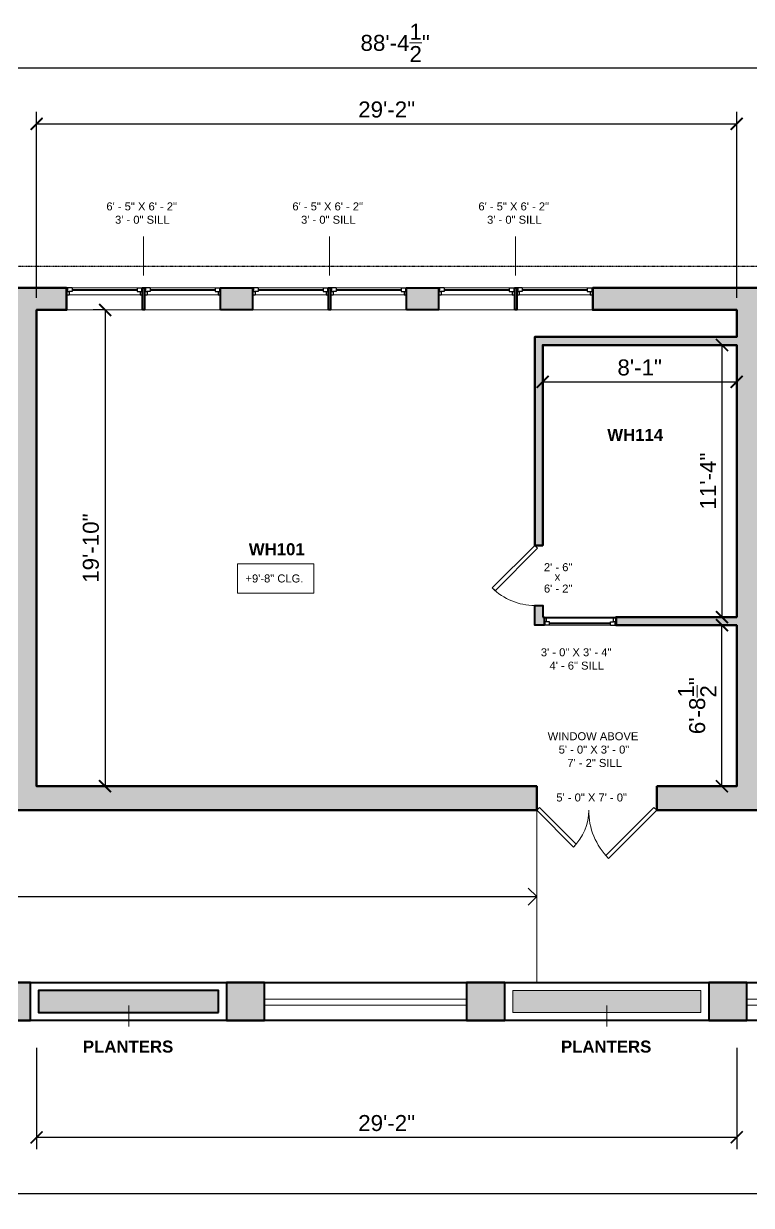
# Model space of a CAD drawing. Header units: inches. Extents: x -2078 to 106214, y -964 to 6385.
# Drawn here: x 77437 to 77801, y 3753 to 4343 of the extents above; entities that cross this region are included whole.
import ezdxf

# ---------------------------------------------------------------- set-up
doc = ezdxf.new("R2010")
doc.units = ezdxf.units.IN
doc.header["$MEASUREMENT"] = 0
doc.linetypes.add('HIDDEN2', pattern=[0.1875, 0.125, -0.0625])
for name, color, linetype, lineweight in [('A-ANNO', 2, 'Continuous', 5), ('A-ANNO-DIMS', 1, 'Continuous', 9), ('A-DETAIL-2', 20, 'Continuous', 25), ('A-DETL-THIN', 151, 'Continuous', 9), ('A-DOOR', 1, 'Continuous', 18), ('A-FLOR', 6, 'Continuous', 18), ('A-GLAZ', 2, 'Continuous', 30), ('A-HIDDEN', 2, 'HIDDEN2', 18), ('A-RAILING', 4, 'Continuous', 9), ('A-WALL', 3, 'Continuous', 40), ('A-WINDOWS', 2, 'Continuous', 18)]:
    doc.layers.add(name, color=color, linetype=linetype, lineweight=lineweight)
doc.layers.add('A-HATCH', color=9, linetype='Continuous')
doc.styles.add('Arial_1', font='arial.ttf', dxfattribs={"height": 0.0625})
doc.styles.add('Arial_2', font='arial.ttf', dxfattribs={"height": 3})
doc.styles.add('Arial_B', font='arialbd.ttf', dxfattribs={"height": 4.5})
doc.styles.add('Jay Cad', font='arial.ttf', dxfattribs={"height": 0.125})
doc.dimstyles.new('Jay Cad - DIMS', dxfattribs={"dimtxt": 0.125, "dimasz": 0.09375, "dimexe": 0.09375, "dimexo": 0.09375, "dimgap": 0.046875, "dimtad": 1, "dimdec": 1, "dimzin": 0, "dimdsep": 46, "dimlunit": 4, "dimtxsty": 'Jay Cad', "dimblk": 'ARCHTICK', "dimcen": 0.09, "dimclrd": 1, "dimclre": 1, "dimclrt": 256, "dimadec": 0, "dimazin": 0, "dimtfac": 1, "dimtdec": 1, "dimtofl": 0, "dimtmove": 1, "dimatfit": 3, "dimfxl": 1, "dimtolj": 1, "dimtzin": 0, "dimarcsym": 0})

# ---------------------------------------------------------------- blocks, each defined once
blk = doc.blocks.new('JC_DOOR_SINGLE PANEL - SINGLE DOOR-1472945-Weiler Hall - Main Floor Plan Existing')
at = {"layer": 'A-DOOR', "lineweight": 30}
for p, q in [((-8.46, -28.63), (15.59, -4.59)), ((15.59, -4.59), (17, -6)), ((17, -6), (-7.04, -30.04)), ((-7.04, -30.04), (-8.46, -28.63))]:
    blk.add_line(p, q, dxfattribs=at)
at = {"layer": 'A-DOOR', "lineweight": 9}
blk.add_arc((17, -6), 34, 180, 225, dxfattribs=at)
blk = doc.blocks.new('JC_FIXED WINDOW - MUNTIN - FIXED WINDOW-1460296-Weiler Hall - Main Floor Plan Existing')
at = {"layer": 'A-GLAZ'}
for p, q in [((-19, 5.5), (-19, -5.5)), ((-16.25, 5.5), (-19, 5.5)), ((-19, 2), (-17.75, 2)), ((-18.5, 5.5), (-18.5, 3.75)), ((-18.5, 3.75), (-17.75, 3.75)), ((-16.25, 3.75), (-17.75, 3.75)), ((-17.75, 3.75), (-17.75, 2)), ((-16.25, 5.5), (-16.25, 3.75)), ((16.25, 5.5), (19, 5.5)), ((16.25, 5.5), (16.25, 3.75)), ((16.25, 3.75), (18.5, 3.75)), ((17.75, 3.75), (17.75, 2)), ((17.75, 2), (19, 2)), ((18.5, 5.5), (18.5, 3.75)), ((19, 5.5), (19, -5.5))]:
    blk.add_line(p, q, dxfattribs=at)
at = {"layer": 'A-GLAZ', "lineweight": 9}
for p, q in [((17.75, 2), (-17.75, 2)), ((16.25, 5.5), (-16.25, 5.5))]:
    blk.add_line(p, q, dxfattribs=at)
at = {"layer": 'A-GLAZ', "lineweight": 40}
blk.add_line((-16.25, 4.625), (16.25, 4.625), dxfattribs=at)
at = {"layer": 'A-WINDOWS'}
for p, q in [((19, 5.5), (-19, 5.5)), ((-19, -5.5), (19, -5.5))]:
    blk.add_line(p, q, dxfattribs=at)
blk = doc.blocks.new('JC_DOOR_SINGLE PANEL - SINGLE DOOR-1461745-Weiler Hall - Main Floor Plan Existing')
at = {"layer": 'A-DOOR', "lineweight": 30}
for p, q in [((-6.21, 23.21), (-7.63, 21.8)), ((-7.63, 21.8), (13.59, 0.59)), ((15, 2), (-6.21, 23.21)), ((13.59, 0.59), (15, 2))]:
    blk.add_line(p, q, dxfattribs=at)
at = {"layer": 'A-DOOR', "lineweight": 9}
blk.add_arc((15, 2), 30, 135, 180, dxfattribs=at)
blk = doc.blocks.new('JC_FIXED WINDOW - MUNTIN - FIXED WINDOW-1462060-Weiler Hall - Main Floor Plan Existing')
at = {"layer": 'A-GLAZ'}
for p, q in [((-18, 2), (-18, -2)), ((-15.25, 2), (-18, 2)), ((-17.5, 2), (-17.5, 0.25)), ((-17.5, 0.25), (-16.75, 0.25)), ((-15.25, 0.25), (-16.75, 0.25)), ((-16.75, 0.25), (-16.75, -1.5)), ((-15.25, 2), (-15.25, 0.25)), ((15.25, 2), (18, 2)), ((15.25, 2), (15.25, 0.25)), ((15.25, 0.25), (17.5, 0.25)), ((16.75, 0.25), (16.75, -1.5)), ((17.5, 2), (17.5, 0.25)), ((18, 2), (18, -2)), ((-18, -1.5), (-16.75, -1.5)), ((16.75, -1.5), (18, -1.5))]:
    blk.add_line(p, q, dxfattribs=at)
at = {"layer": 'A-GLAZ', "lineweight": 9}
for p, q in [((15.25, 2), (-15.25, 2)), ((16.75, -1.5), (-16.75, -1.5))]:
    blk.add_line(p, q, dxfattribs=at)
at = {"layer": 'A-GLAZ', "lineweight": 40}
blk.add_line((-15.25, 1.125), (15.25, 1.125), dxfattribs=at)
at = {"layer": 'A-WINDOWS'}
for p, q in [((18, 2), (-18, 2)), ((-18, -2), (18, -2))]:
    blk.add_line(p, q, dxfattribs=at)
blk = doc.blocks.new('Floors 1 - Floors 1-1469227-Weiler Hall - Main Floor Plan Existing')
at = {"layer": 'A-FLOR'}
blk.add_line((786, -10.11), (786, 75.89), dxfattribs=at)
blk = doc.blocks.new('Railings 3 - Railings 1-1472551-Weiler Hall - Main Floor Plan Existing')
at = {"layer": 'A-RAILING'}
for p, q in [((992, -18.54), (891, -18.54)), ((891, -21.54), (992, -21.54))]:
    blk.add_line(p, q, dxfattribs=at)
blk = doc.blocks.new('Railings 4 - Railings 1-1472608-Weiler Hall - Main Floor Plan Existing')
at = {"layer": 'A-RAILING'}
for p, q in [((992, -18.54), (891, -18.54)), ((891, -21.54), (992, -21.54))]:
    blk.add_line(p, q, dxfattribs=at)
blk = doc.blocks.new('JC_DOOR_SINGLE PANEL - SINGLE DOOR-1473055-Weiler Hall - Main Floor Plan Existing')
at = {"layer": 'A-DOOR', "lineweight": 30}
for p, q in [((-5.38, 24.38), (-6.8, 22.97)), ((13, 6), (-5.38, 24.38)), ((-6.8, 22.97), (11.59, 4.59)), ((11.59, 4.59), (13, 6))]:
    blk.add_line(p, q, dxfattribs=at)
at = {"layer": 'A-DOOR', "lineweight": 9}
blk.add_arc((13, 6), 26, 135, 180, dxfattribs=at)
blk = doc.blocks.new('_ArchTick')
at = {"color": 0, "linetype": 'ByBlock', "const_width": 0.15}
blk.add_lwpolyline([(-0.5, -0.5), (0.5, 0.5)], dxfattribs=at)
blk = doc.blocks.new('*D2827')
at = {"layer": 'A-ANNO-DIMS', "color": 1, "lineweight": -2, "transparency": 16777216}
for p, q in [((77443.93, 4206.15), (77443.93, 4299.2)), ((77793.93, 4206.15), (77793.93, 4299.2)), ((77443.93, 4293.2), (77793.93, 4293.2))]:
    blk.add_line(p, q, dxfattribs=at)
at = {"layer": 'Defpoints', "color": 0, "transparency": 16777216}
for p in [(77793.93, 4293.2), (77443.93, 4200.15), (77793.93, 4200.15)]:
    blk.add_point(p, dxfattribs=at)
at = {"layer": 'A-ANNO-DIMS', "color": 1, "lineweight": -2, "transparency": 16777216, "xscale": 6, "yscale": 6, "zscale": 6, "rotation": 180}
blk.add_blockref('_ArchTick', (77443.93, 4293.2), dxfattribs=at)
at = {"layer": 'A-ANNO-DIMS', "color": 1, "lineweight": -2, "transparency": 16777216, "xscale": 6, "yscale": 6, "zscale": 6}
blk.add_blockref('_ArchTick', (77793.93, 4293.2), dxfattribs=at)
at = {"layer": 'A-ANNO-DIMS', "color": 2, "transparency": 16777216, "insert": (77618.93, 4300.29), "char_height": 8, "width": 0.6498, "attachment_point": 5, "style": 'Jay Cad'}
blk.add_mtext('\\A1;29\'-2"', dxfattribs=at)
blk = doc.blocks.new('JC- existing door Tag_quad - JC- existing door Tag_quad-839775-Weiler Hall - Main Floor Plan Existing')
at = {"layer": 'A-ANNO', "insert": (-0.0234, 0.0378), "char_height": 0.0625, "width": 0.0505, "attachment_point": 1, "style": 'Arial_1', "bg_fill": 3, "box_fill_scale": 1.25, "bg_fill_color": 256, "bg_fill_true_color": 13158600, "bg_fill_transparency": 0}
blk.add_mtext('x', dxfattribs=at)
blk = doc.blocks.new('*D2842')
at = {"layer": 'A-ANNO-DIMS', "color": 1, "lineweight": -2, "transparency": 16777216}
for p, q in [((77092.93, 4246.15), (77092.93, 4327.2)), ((78153.43, 4217.15), (78153.43, 4327.2)), ((77092.93, 4321.2), (78153.43, 4321.2))]:
    blk.add_line(p, q, dxfattribs=at)
at = {"layer": 'Defpoints', "color": 0, "transparency": 16777216}
for p in [(78153.43, 4321.2), (77092.93, 4240.15), (78153.43, 4211.15)]:
    blk.add_point(p, dxfattribs=at)
at = {"layer": 'A-ANNO-DIMS', "color": 1, "lineweight": -2, "transparency": 16777216, "xscale": 6, "yscale": 6, "zscale": 6, "rotation": 180}
blk.add_blockref('_ArchTick', (77092.93, 4321.2), dxfattribs=at)
at = {"layer": 'A-ANNO-DIMS', "color": 1, "lineweight": -2, "transparency": 16777216, "xscale": 6, "yscale": 6, "zscale": 6}
blk.add_blockref('_ArchTick', (78153.43, 4321.2), dxfattribs=at)
at = {"layer": 'A-ANNO-DIMS', "color": 2, "transparency": 16777216, "insert": (77623.18, 4333.64), "char_height": 8, "width": 0.9983, "attachment_point": 5, "style": 'Jay Cad'}
blk.add_mtext('\\A1;88\'-4{\\H1x;\\S1/2;}"', dxfattribs=at)
blk = doc.blocks.new('*D2844')
at = {"layer": 'A-ANNO-DIMS', "color": 1, "lineweight": -2, "transparency": 16777216}
for p, q in [((75644.43, 3947.96), (75644.43, 3752.73)), ((78153.43, 3944.15), (78153.43, 3752.73)), ((75644.43, 3758.73), (78153.43, 3758.73))]:
    blk.add_line(p, q, dxfattribs=at)
at = {"layer": 'Defpoints', "color": 0, "transparency": 16777216}
for p in [(75644.43, 3953.96), (78153.43, 3950.15), (78153.43, 3758.73)]:
    blk.add_point(p, dxfattribs=at)
at = {"layer": 'A-ANNO-DIMS', "color": 1, "lineweight": -2, "transparency": 16777216, "xscale": 6, "yscale": 6, "zscale": 6, "rotation": 180}
blk.add_blockref('_ArchTick', (75644.43, 3758.73), dxfattribs=at)
at = {"layer": 'A-ANNO-DIMS', "color": 1, "lineweight": -2, "transparency": 16777216, "xscale": 6, "yscale": 6, "zscale": 6}
blk.add_blockref('_ArchTick', (78153.43, 3758.73), dxfattribs=at)
at = {"layer": 'A-ANNO-DIMS', "color": 2, "transparency": 16777216, "insert": (76898.93, 3765.81), "char_height": 8, "width": 0.7652, "attachment_point": 5, "style": 'Jay Cad'}
blk.add_mtext('\\A1;209\'-1"', dxfattribs=at)
blk = doc.blocks.new('*D2810')
at = {"layer": 'A-ANNO-DIMS', "color": 1, "lineweight": -2, "transparency": 16777216}
for p, q in [((77477.8, 4200.15), (77472.14, 4200.15)), ((77478.14, 4200.15), (77478.14, 3962.15)), ((77477.8, 3962.15), (77472.14, 3962.15))]:
    blk.add_line(p, q, dxfattribs=at)
at = {"layer": 'Defpoints', "color": 0, "transparency": 16777216}
for p in [(77483.8, 4200.15), (77478.14, 3962.15), (77483.8, 3962.15)]:
    blk.add_point(p, dxfattribs=at)
at = {"layer": 'A-ANNO-DIMS', "color": 1, "lineweight": -2, "transparency": 16777216, "xscale": 6, "yscale": 6, "zscale": 6}
for p, rotation in [((77478.14, 4200.15), 90), ((77478.14, 3962.15), 270)]:
    blk.add_blockref('_ArchTick', p, dxfattribs=dict(at, rotation=rotation))
at = {"layer": 'A-ANNO-DIMS', "color": 2, "transparency": 16777216, "insert": (77471.06, 4081.15), "char_height": 8, "width": 0.7652, "attachment_point": 5, "rotation": 90, "style": 'Jay Cad'}
blk.add_mtext('\\A1;19\'-10"', dxfattribs=at)
blk = doc.blocks.new('*D2811')
at = {"layer": 'A-ANNO-DIMS', "color": 1, "lineweight": -2, "transparency": 16777216}
for p, q in [((77786.24, 4182.65), (77780.58, 4182.65)), ((77786.58, 4182.65), (77786.58, 4046.65)), ((77786.24, 4046.65), (77780.58, 4046.65))]:
    blk.add_line(p, q, dxfattribs=at)
at = {"layer": 'Defpoints', "color": 0, "transparency": 16777216}
for p in [(77792.24, 4182.65), (77786.58, 4046.65), (77792.24, 4046.65)]:
    blk.add_point(p, dxfattribs=at)
at = {"layer": 'A-ANNO-DIMS', "color": 1, "lineweight": -2, "transparency": 16777216, "xscale": 6, "yscale": 6, "zscale": 6}
for p, rotation in [((77786.58, 4182.65), 90), ((77786.58, 4046.65), 270)]:
    blk.add_blockref('_ArchTick', p, dxfattribs=dict(at, rotation=rotation))
at = {"layer": 'A-ANNO-DIMS', "color": 2, "transparency": 16777216, "insert": (77779.57, 4114.65), "char_height": 8, "width": 0.6498, "attachment_point": 5, "rotation": 90, "style": 'Jay Cad'}
blk.add_mtext('\\A1;11\'-4"', dxfattribs=at)
blk = doc.blocks.new('*D2812')
at = {"layer": 'A-ANNO-DIMS', "color": 1, "lineweight": -2, "transparency": 16777216}
for p, q in [((77786.58, 3962.15), (77786.58, 4042.65)), ((77786.93, 4042.65), (77792.58, 4042.65)), ((77786.93, 3962.15), (77792.58, 3962.15))]:
    blk.add_line(p, q, dxfattribs=at)
at = {"layer": 'Defpoints', "color": 0, "transparency": 16777216}
for p in [(77780.93, 4042.65), (77786.58, 4042.65), (77780.93, 3962.15)]:
    blk.add_point(p, dxfattribs=at)
at = {"layer": 'A-ANNO-DIMS', "color": 1, "lineweight": -2, "transparency": 16777216, "xscale": 6, "yscale": 6, "zscale": 6}
for p, rotation in [((77786.58, 4042.65), 90), ((77786.58, 3962.15), 270)]:
    blk.add_blockref('_ArchTick', p, dxfattribs=dict(at, rotation=rotation))
at = {"layer": 'A-ANNO-DIMS', "color": 2, "transparency": 16777216, "insert": (77774.15, 4002.4), "char_height": 8, "width": 0.8829, "attachment_point": 5, "rotation": 90, "style": 'Jay Cad'}
blk.add_mtext('\\A1;6\'-8{\\H1x;\\S1/2;}"', dxfattribs=at)
blk = doc.blocks.new('*D2813')
at = {"layer": 'A-ANNO-DIMS', "color": 1, "lineweight": -2, "transparency": 16777216}
for p, q in [((77696.93, 4164.29), (77793.93, 4164.29)), ((77696.93, 4163.95), (77696.93, 4158.29)), ((77793.93, 4163.95), (77793.93, 4158.29))]:
    blk.add_line(p, q, dxfattribs=at)
at = {"layer": 'Defpoints', "color": 0, "transparency": 16777216}
for p in [(77696.93, 4169.95), (77793.93, 4169.95), (77793.93, 4164.29)]:
    blk.add_point(p, dxfattribs=at)
at = {"layer": 'A-ANNO-DIMS', "color": 1, "lineweight": -2, "transparency": 16777216, "xscale": 6, "yscale": 6, "zscale": 6, "rotation": 180}
blk.add_blockref('_ArchTick', (77696.93, 4164.29), dxfattribs=at)
at = {"layer": 'A-ANNO-DIMS', "color": 1, "lineweight": -2, "transparency": 16777216, "xscale": 6, "yscale": 6, "zscale": 6}
blk.add_blockref('_ArchTick', (77793.93, 4164.29), dxfattribs=at)
at = {"layer": 'A-ANNO-DIMS', "color": 2, "transparency": 16777216, "insert": (77745.43, 4171.38), "char_height": 8, "width": 0.5345, "attachment_point": 5, "style": 'Jay Cad'}
blk.add_mtext('\\A1;8\'-1"', dxfattribs=at)
blk = doc.blocks.new('*D2824')
at = {"layer": 'A-ANNO-DIMS', "color": 1, "lineweight": -2, "transparency": 16777216}
for p, q in [((77443.93, 3831.46), (77443.93, 3780.73)), ((77793.93, 3831.46), (77793.93, 3780.73)), ((77443.93, 3786.73), (77793.93, 3786.73))]:
    blk.add_line(p, q, dxfattribs=at)
at = {"layer": 'Defpoints', "color": 0, "transparency": 16777216}
for p in [(77443.93, 3837.46), (77793.93, 3837.46), (77793.93, 3786.73)]:
    blk.add_point(p, dxfattribs=at)
at = {"layer": 'A-ANNO-DIMS', "color": 1, "lineweight": -2, "transparency": 16777216, "xscale": 6, "yscale": 6, "zscale": 6, "rotation": 180}
blk.add_blockref('_ArchTick', (77443.93, 3786.73), dxfattribs=at)
at = {"layer": 'A-ANNO-DIMS', "color": 1, "lineweight": -2, "transparency": 16777216, "xscale": 6, "yscale": 6, "zscale": 6}
blk.add_blockref('_ArchTick', (77793.93, 3786.73), dxfattribs=at)
at = {"layer": 'A-ANNO-DIMS', "color": 2, "transparency": 16777216, "insert": (77618.93, 3793.81), "char_height": 8, "width": 0.6498, "attachment_point": 5, "style": 'Jay Cad'}
blk.add_mtext('\\A1;29\'-2"', dxfattribs=at)

msp = doc.modelspace()

# ---------------------------------------------------------------- hatches: boundary and pattern name
at = {"layer": 'A-HATCH'}
h = msp.add_hatch(dxfattribs=at)
h.set_pattern_fill('GRASS', color=9, scale=64, style=0, pattern_type=2)
h.set_pattern_definition([(90, (76907.927, 3874.267), (-8.485, 8.485), [2.25, -14.721]), (45, (76907.927, 3874.267), (-8.48528, 8.48528), [2.25, -9.75]), (135, (76907.927, 3874.267), (-8.48528, -8.48528), [2.25, -9.75])])
h.paths.add_polyline_path([(77922.93, 3849.035), (78015.93, 3849.035), (78015.93, 3860.035), (77922.93, 3860.035)])
h.paths.add_polyline_path([(77775.93, 3849.035), (77775.93, 3860.035), (77681.93, 3860.035), (77681.93, 3849.035), (77761.411, 3849.035)])
h.paths.add_polyline_path([(77444.93, 3849.035), (77534.93, 3849.035), (77534.93, 3860.035), (77444.93, 3860.035)])
h.paths.add_polyline_path([(77096.43, 3849.035), (77186.43, 3849.035), (77186.43, 3860.035), (77096.43, 3860.035)])
h.paths.add_polyline_path([(76949.93, 3849.035), (76949.93, 3860.035), (76859.93, 3860.035), (76859.93, 3849.035), (76910.469, 3849.035)])
h.paths.add_polyline_path([(76655.187, 3849.035), (76712.93, 3849.035), (76712.93, 3860.035), (76619.43, 3860.035), (76619.43, 3849.035)])

# ---------------------------------------------------------------- linework, layer by layer
at = {"layer": 'A-ANNO'}
for p, q in [((77497.306, 4217.412), (77497.306, 4236.796)), ((77590.306, 4217.412), (77590.306, 4236.796)), ((77683.306, 4217.412), (77683.306, 4236.796)), ((77489.994, 3852.638), (77489.994, 3842.191)), ((77728.994, 3852.638), (77728.994, 3842.191))]:
    msp.add_line(p, q, dxfattribs=at)
at = {"layer": 'A-DETAIL-2'}
for p, q in [((77693.93, 3907.034), (77689.688, 3911.277)), ((77421.93, 3907.034), (77693.93, 3907.034)), ((77693.93, 3907.034), (77689.688, 3902.792))]:
    msp.add_line(p, q, dxfattribs=at)
at = {"layer": 'A-DETL-THIN'}
for p, q in [((77775.93, 3860.035), (77681.93, 3860.035)), ((77681.93, 3860.035), (77681.93, 3849.035)), ((77775.93, 3849.035), (77775.93, 3860.035)), ((77681.93, 3849.035), (77775.93, 3849.035))]:
    msp.add_line(p, q, dxfattribs=at)
at = {"layer": 'A-HIDDEN', "lineweight": 30}
msp.add_line((78153.43, 4221.799), (77092.93, 4221.799), dxfattribs=at)
at = {"layer": 'A-WALL', "lineweight": 60}
for p, q in [((77440.93, 3864.153), (77421.93, 3864.153)), ((77557.93, 3864.153), (77538.93, 3864.153)), ((77677.93, 3864.153), (77658.93, 3864.153)), ((77798.93, 3864.153), (77779.93, 3864.153)), ((77421.93, 3845.153), (77440.93, 3845.153)), ((77538.93, 3845.153), (77557.93, 3845.153)), ((77658.93, 3845.153), (77677.93, 3845.153)), ((77779.93, 3845.153), (77798.93, 3845.153))]:
    msp.add_line(p, q, dxfattribs=at)
at = {"layer": 'A-WALL'}
for points in [[(77496.93, 4200.152), (77496.93, 4211.152), (77497.93, 4211.152), (77497.93, 4200.152)], [(77535.93, 4200.152), (77535.93, 4211.152), (77551.93, 4211.152), (77551.93, 4200.152)], [(77589.93, 4200.152), (77589.93, 4211.152), (77590.93, 4211.152), (77590.93, 4200.152)], [(77628.93, 4200.152), (77628.93, 4211.152), (77644.93, 4211.152), (77644.93, 4200.152)], [(77682.93, 4200.152), (77682.93, 4211.152), (77683.93, 4211.152), (77683.93, 4200.152)], [(77696.93, 4046.652), (77697.654, 4046.652), (77697.654, 4042.652), (77692.93, 4042.652), (77692.93, 4052.485), (77696.93, 4052.485)], [(77440.93, 3864.153), (77538.93, 3864.153), (77538.93, 3845.153), (77440.93, 3845.153)], [(77557.93, 3864.153), (77658.93, 3864.153), (77658.93, 3845.153), (77557.93, 3845.153)], [(77677.93, 3864.153), (77779.93, 3864.153), (77779.93, 3845.153), (77677.93, 3845.153)], [(77798.93, 3864.153), (77899.93, 3864.153), (77899.93, 3845.153), (77798.93, 3845.153)], [(77534.93, 3849.035), (77534.93, 3860.035), (77444.93, 3860.035), (77444.93, 3849.035)]]:
    msp.add_lwpolyline(points, close=True, dxfattribs=at)
at = {"layer": 'A-WALL', "lineweight": 60}
msp.add_lwpolyline([(77753.93, 3962.152), (77753.93, 3950.152), (77817.93, 3950.152)], dxfattribs=at)

# ---------------------------------------------------------------- block references
at = {"layer": 'A-DOOR', "rotation": 180}
msp.add_blockref('JC_DOOR_SINGLE PANEL - SINGLE DOOR-1473055-Weiler Hall - Main Floor Plan Existing', (77706.93, 3956.152), dxfattribs=at)
at = {"layer": 'A-DOOR'}
msp.add_blockref('JC_DOOR_SINGLE PANEL - SINGLE DOOR-1472945-Weiler Hall - Main Floor Plan Existing', (77736.93, 3956.152), dxfattribs=at)
at = {"layer": 'A-FLOR'}
msp.add_blockref('Floors 1 - Floors 1-1469227-Weiler Hall - Main Floor Plan Existing', (76907.927, 3874.267), dxfattribs=at)
at = {"layer": 'A-RAILING'}
for name, p in [('Railings 4 - Railings 1-1472608-Weiler Hall - Main Floor Plan Existing', (76666.927, 3874.267)), ('Railings 3 - Railings 1-1472551-Weiler Hall - Main Floor Plan Existing', (76907.927, 3874.267))]:
    msp.add_blockref(name, p, dxfattribs=at)
at = {"layer": 'A-WINDOWS'}
for p in [(77477.93, 4205.652), (77516.93, 4205.652), (77570.93, 4205.652), (77609.93, 4205.652), (77663.93, 4205.652), (77702.93, 4205.652)]:
    msp.add_blockref('JC_FIXED WINDOW - MUNTIN - FIXED WINDOW-1460296-Weiler Hall - Main Floor Plan Existing', p, dxfattribs=at)
at = {"layer": 'A-WINDOWS', "rotation": 180}
msp.add_blockref('JC_FIXED WINDOW - MUNTIN - FIXED WINDOW-1462060-Weiler Hall - Main Floor Plan Existing', (77715.654, 4044.652), dxfattribs=at)

# ---------------------------------------------------------------- texts
at = {"layer": 'A-ANNO', "attachment_point": 1}
for s, insert, char_height, width, style in [('6\' - 5" X 6\' - 2"', (77478.812, 4253.912), 4, 44.642, 'Arial_2'), ('6\' - 5" X 6\' - 2"', (77571.812, 4253.912), 4, 44.642, 'Arial_2'), ('6\' - 5" X 6\' - 2"', (77664.812, 4253.912), 4, 44.642, 'Arial_2'), ('3\' - 0" SILL', (77483.145, 4247.245), 4, 34.138, 'Arial_2'), ('3\' - 0" SILL', (77576.145, 4247.245), 4, 34.138, 'Arial_2'), ('3\' - 0" SILL', (77669.145, 4247.245), 4, 34.138, 'Arial_2'), ('WH114', (77729.228, 4140.748), 6, 67.872, 'Arial_B'), ('\\pi24.39401;WH101', (77525.619, 4083.581), 6, 75.346, 'Arial_B'), ('3\' - 0" X 3\' - 4"', (77696.023, 4031.104), 4, 44.642, 'Arial_2'), ('4\' - 6" SILL', (77700.356, 4024.438), 4, 34.138, 'Arial_2'), ('WINDOW ABOVE', (77699.435, 3989.146), 4, 57.974, 'Arial_2'), ('5\' - 0" X 3\' - 0"', (77704.935, 3982.48), 4, 44.642, 'Arial_2'), ('7\' - 2" SILL', (77709.268, 3975.813), 4, 34.138, 'Arial_2'), ('5\' - 0" X 7\' - 0"', (77703.765, 3958.553), 4, 44.642, 'Arial_2'), ('PLANTERS', (77467.078, 3835.071), 6, 55.348, 'Arial_B'), ('PLANTERS', (77706.078, 3835.071), 6, 55.348, 'Arial_B')]:
    msp.add_mtext(s, dxfattribs=dict(at, insert=insert, char_height=char_height, width=width, style=style))
at = {"layer": 'A-ANNO', "char_height": 4, "attachment_point": 1, "style": 'Arial_2', "bg_fill": 3, "box_fill_scale": 1.25, "bg_fill_color": 256, "bg_fill_true_color": 13158600, "bg_fill_transparency": 0}
for s, insert, width in [('2\' - 6"', (77697.557, 4073.622), 17.978), ('+9\'-8" CLG.', (77548.342, 4067.996), 36.36), ('6\' - 2"', (77697.557, 4062.941), 17.978)]:
    msp.add_mtext(s, dxfattribs=dict(at, insert=insert, width=width))

# ---------------------------------------------------------------- dimensions: what is measured, and where the dimension line sits
at = {"layer": 'A-ANNO-DIMS'}
for base, p1, p2, picture, middle in [((78153.43, 4321.205), (77092.93, 4240.152), (78153.43, 4211.152), '*D2842', (77623.18, 4333.639)), ((77793.93, 4293.205), (77443.93, 4200.152), (77793.93, 4200.152), '*D2827', (77618.93, 4300.289)), ((77793.93, 4164.293), (77696.93, 4169.949), (77793.93, 4169.949), '*D2813', (77745.43, 4171.377)), ((78153.43, 3758.729), (75644.43, 3953.965), (78153.43, 3950.152), '*D2844', (76898.93, 3765.814)), ((77793.93, 3786.729), (77443.93, 3837.465), (77793.93, 3837.465), '*D2824', (77618.93, 3793.814))]:
    dim = msp.add_linear_dim(base=base, p1=p1, p2=p2, dimstyle='Jay Cad - DIMS', override={"dimclrt": 2}, dxfattribs=at)
    dim.commit()
    dim.dimension.update_dxf_attribs({"geometry": picture, "text_midpoint": middle})
for base, p1, p2, picture, middle in [((77478.145, 3962.152), (77483.802, 4200.152), (77483.802, 3962.152), '*D2810', (77471.06, 4081.152)), ((77786.585, 4046.652), (77792.242, 4182.652), (77792.242, 4046.652), '*D2811', (77779.568, 4114.652)), ((77786.585, 4042.652), (77780.928, 3962.152), (77780.928, 4042.652), '*D2812', (77774.15, 4002.402))]:
    dim = msp.add_linear_dim(base=base, p1=p1, p2=p2, angle=90, dimstyle='Jay Cad - DIMS', override={"dimclrt": 2}, dxfattribs=at)
    dim.commit()
    dim.dimension.update_dxf_attribs({"geometry": picture, "text_midpoint": middle})

# ---------------------------------------------------------------- next in the draw order: hatches: boundary and pattern name
at = {"layer": 'A-HATCH'}
h = msp.add_hatch(color=256, dxfattribs=at)
h.dxf.hatch_style = 1
h.paths.add_polyline_path([(76714.365, 4091.893), (76711.412, 4090.578), (76711.068, 4090.486), (76712.362, 4085.657), (76713.087, 4085.851), (76716.398, 4087.325)])
h.paths.add_polyline_path([(76565.93, 4232.152), (76527.93, 4232.152), (76527.93, 4229.152), (76565.93, 4229.152)], flags=17)
h.paths.add_polyline_path([(75880.43, 4105.652), (75874.43, 4105.652), (75874.43, 4057.652), (75659.861, 4057.652), (75659.861, 4083.652), (75649.43, 4083.652), (75649.43, 4225.652), (76364.43, 4225.652), (76364.43, 3958.152), (76230.43, 3958.152), (76230.43, 3950.152), (76648.43, 3950.152), (76648.43, 3962.152), (76374.43, 3962.152), (76374.43, 4092.652), (76386.93, 4092.652), (76386.93, 4098.652), (76374.43, 4098.652), (76374.43, 4229.152), (76432.93, 4229.152), (76432.93, 4240.152), (76364.43, 4240.152), (76364.43, 4233.652), (75644.43, 4233.652), (75644.43, 4078.652), (75654.861, 4078.652), (75654.861, 4020.652), (75644.43, 4020.652), (75644.43, 3950.152), (75674.861, 3950.152), (75674.861, 3958.152), (75670.43, 3958.152), (75670.43, 4033.652), (75874.43, 4033.652), (75874.43, 3958.152), (75869.861, 3958.152), (75869.861, 3950.152), (76182.43, 3950.152), (76182.43, 3958.152), (75880.43, 3958.152)])
h.paths.add_polyline_path([(76486.93, 4240.152), (76470.93, 4240.152), (76470.93, 4229.152), (76486.93, 4229.152)], flags=17)
h.paths.add_polyline_path([(76527.93, 4240.152), (76524.93, 4240.152), (76524.93, 4229.152), (76527.93, 4229.152)], flags=17)
h.paths.add_polyline_path([(76539.93, 4229.152), (76533.93, 4229.152), (76533.93, 4098.652), (76531.93, 4098.652), (76531.93, 4092.652), (76539.93, 4092.652), (76539.93, 4102.79), (76569.942, 4087.633), (76573.101, 4086.869), (76574.276, 4091.729), (76571.68, 4092.357), (76539.93, 4108.392)], flags=17)
h.paths.add_polyline_path([(76617.969, 4240.152), (76565.93, 4240.152), (76565.93, 4229.152), (76617.969, 4229.152)], flags=17)
h.paths.add_polyline_path([(76495.93, 4098.652), (76482.93, 4098.652), (76482.93, 4092.652), (76495.93, 4092.652)], flags=17)
h.paths.add_polyline_path([(76969.43, 3962.152), (76940.43, 3962.152), (76940.43, 3974.034), (76934.43, 3974.034), (76934.43, 3962.152), (76684.43, 3962.152), (76684.43, 3950.152), (76969.43, 3950.152)])
h.paths.add_polyline_path([(76756.43, 4240.152), (76655.969, 4240.152), (76655.969, 4229.152), (76751.43, 4229.152), (76751.43, 4108.396), (76747.252, 4106.535), (76749.286, 4101.968), (76751.43, 4102.922), (76751.43, 4092.652), (76759.43, 4092.652), (76759.43, 4097.652), (76756.43, 4097.652)])
h.paths.add_polyline_path([(76887.43, 4240.152), (76833.43, 4240.152), (76833.43, 4229.152), (76887.43, 4229.152)])
h.paths.add_polyline_path([(76795.43, 4240.152), (76794.43, 4240.152), (76794.43, 4229.152), (76795.43, 4229.152)])
h.paths.add_polyline_path([(76940.43, 4240.152), (76925.43, 4240.152), (76925.43, 4229.152), (76934.43, 4229.152), (76934.43, 4097.652), (76913.43, 4097.652), (76913.43, 4092.652), (76934.43, 4092.652), (76934.43, 4010.034), (76940.43, 4010.034)])
h.paths.add_polyline_path([(76979.43, 4240.152), (76978.43, 4240.152), (76978.43, 4229.152), (76979.43, 4229.152)])
h.paths.add_polyline_path([(77092.93, 4240.152), (77013.93, 4240.152), (77013.93, 4169.034), (77020.93, 4169.034), (77020.93, 4229.152), (77078.93, 4229.152), (77078.93, 4108.998), (77020.93, 4108.998), (77020.93, 4133.034), (77013.93, 4133.034), (77013.93, 4024.034), (77020.93, 4024.034), (77020.93, 4103.998), (77078.93, 4103.998), (77078.93, 3962.152), (77047.43, 3962.152), (77047.43, 3986.034), (77020.93, 3986.034), (77020.93, 3988.034), (77013.93, 3988.034), (77013.93, 3981.034), (77042.43, 3981.034), (77042.43, 3962.152), (77041.43, 3962.152), (77041.43, 3950.152), (77102.93, 3950.152), (77102.93, 3962.152), (77092.93, 3962.152), (77092.93, 4200.152), (77129.93, 4200.152), (77129.93, 4211.152), (77092.93, 4211.152)])
h.paths.add_polyline_path([(76817.43, 4097.652), (76795.43, 4097.652), (76795.43, 4092.652), (76817.43, 4092.652)])
h.paths.add_polyline_path([(77356.93, 3962.152), (77138.93, 3962.152), (77138.93, 3950.152), (77356.93, 3950.152)])
h.paths.add_polyline_path([(77221.93, 4211.152), (77205.93, 4211.152), (77205.93, 4200.152), (77221.93, 4200.152)])
h.paths.add_polyline_path([(77313.93, 4211.152), (77297.93, 4211.152), (77297.93, 4200.152), (77313.93, 4200.152)])
h.paths.add_polyline_path([(77458.93, 4211.152), (77389.93, 4211.152), (77389.93, 4200.152), (77430.93, 4200.152), (77430.93, 3962.152), (77392.93, 3962.152), (77392.93, 3950.152), (77693.93, 3950.152), (77693.93, 3962.152), (77443.93, 3962.152), (77443.93, 4200.152), (77458.93, 4200.152)])
h.paths.add_polyline_path([(77497.93, 4211.152), (77496.93, 4211.152), (77496.93, 4200.152), (77497.93, 4200.152)], flags=17)
h.paths.add_polyline_path([(77551.93, 4211.152), (77535.93, 4211.152), (77535.93, 4200.152), (77551.93, 4200.152)], flags=17)
h.paths.add_polyline_path([(77644.93, 4211.152), (77628.93, 4211.152), (77628.93, 4200.152), (77644.93, 4200.152)], flags=17)
h.paths.add_polyline_path([(77590.93, 4211.152), (77589.93, 4211.152), (77589.93, 4200.152), (77590.93, 4200.152)], flags=17)
h.paths.add_polyline_path([(77683.93, 4211.152), (77682.93, 4211.152), (77682.93, 4200.152), (77683.93, 4200.152)], flags=17)
h.paths.add_polyline_path([(77829.93, 4211.152), (77721.93, 4211.152), (77721.93, 4200.152), (77793.93, 4200.152), (77793.93, 4186.652), (77692.93, 4186.652), (77692.93, 4082.485), (77696.93, 4082.485), (77696.93, 4182.652), (77793.93, 4182.652), (77793.93, 4046.652), (77733.654, 4046.652), (77733.654, 4042.652), (77793.93, 4042.652), (77793.93, 3962.152), (77753.93, 3962.152), (77753.93, 3950.152), (77817.93, 3950.152), (77817.93, 3962.152), (77806.93, 3962.152), (77806.93, 4055.152), (77821.43, 4055.152), (77821.43, 4060.152), (77806.93, 4060.152), (77806.93, 4200.152), (77829.93, 4200.152)])
h.paths.add_polyline_path([(77697.654, 4046.652), (77696.93, 4046.652), (77696.93, 4052.485), (77692.93, 4052.485), (77692.93, 4042.652), (77697.654, 4042.652)], flags=17)
h.paths.add_polyline_path([(77875.43, 4060.152), (77857.43, 4060.152), (77857.43, 4055.152), (77875.43, 4055.152)])
h.paths.add_polyline_path([(77920.43, 4105.632), (77923.43, 4105.632), (77923.43, 4110.632), (77920.43, 4110.632), (77920.43, 4200.152), (77922.555, 4200.152), (77922.555, 4211.152), (77906.93, 4211.152), (77906.93, 4200.152), (77915.43, 4200.152), (77915.43, 4060.152), (77911.43, 4060.152), (77911.43, 4055.152), (77920.43, 4055.152)])
h.paths.add_polyline_path([(77868.93, 4211.152), (77867.93, 4211.152), (77867.93, 4200.152), (77868.93, 4200.152)])
h.paths.add_polyline_path([(77961.555, 4211.152), (77960.555, 4211.152), (77960.555, 4200.152), (77961.555, 4200.152)])
h.paths.add_polyline_path([(78015.18, 4211.152), (77999.555, 4211.152), (77999.555, 4200.152), (78015.134, 4200.152)])
h.paths.add_polyline_path([(77997.43, 4200.152), (77992.43, 4200.152), (77992.43, 4110.632), (77983.43, 4110.632), (77983.43, 4105.632), (78000.43, 4105.632), (78000.43, 4110.632), (77997.43, 4110.632)])
h.paths.add_polyline_path([(78054.18, 4211.152), (78053.18, 4211.152), (78053.18, 4200.152), (78054.18, 4200.152)])
h.paths.add_polyline_path([(78069.43, 4200.152), (78065.43, 4200.152), (78065.43, 4110.632), (78060.43, 4110.632), (78060.43, 4105.632), (78072.43, 4105.632), (78072.43, 4110.632), (78069.43, 4110.632)])
h.paths.add_polyline_path([(78153.43, 4211.152), (78092.18, 4211.152), (78092.18, 4200.152), (78141.43, 4200.152), (78141.43, 4110.632), (78132.43, 4110.632), (78132.43, 4105.632), (78141.43, 4105.632), (78141.43, 3962.152), (78104.971, 3962.152), (78104.971, 3950.152), (78153.43, 3950.152)])
h.paths.add_polyline_path([(78070.971, 3962.152), (77851.93, 3962.152), (77851.93, 3950.152), (78070.971, 3950.152)])
h.paths.add_polyline_path([(76375.43, 3864.153), (76356.43, 3864.153), (76356.43, 3845.153), (76375.43, 3845.153)])
h.paths.add_polyline_path([(76493.93, 3864.153), (76474.93, 3864.153), (76474.93, 3845.153), (76493.93, 3845.153)])
h.paths.add_polyline_path([(76615.43, 3864.153), (76596.43, 3864.153), (76596.43, 3845.153), (76615.43, 3845.153)])
h.paths.add_polyline_path([(76735.93, 3864.153), (76716.93, 3864.153), (76716.93, 3845.153), (76735.93, 3845.153)])
h.paths.add_polyline_path([(76855.93, 3864.153), (76836.93, 3864.153), (76836.93, 3845.153), (76855.93, 3845.153)])
h.paths.add_polyline_path([(76972.93, 3864.153), (76953.93, 3864.153), (76953.93, 3845.153), (76972.93, 3845.153)])
h.paths.add_polyline_path([(77092.43, 3864.153), (77073.43, 3864.153), (77073.43, 3845.153), (77092.43, 3845.153)])
h.paths.add_polyline_path([(77209.43, 3864.153), (77190.43, 3864.153), (77190.43, 3845.153), (77209.43, 3845.153)])
h.paths.add_polyline_path([(77440.93, 3864.153), (77421.93, 3864.153), (77421.93, 3845.153), (77440.93, 3845.153)])
h.paths.add_polyline_path([(77557.93, 3864.153), (77538.93, 3864.153), (77538.93, 3845.153), (77557.93, 3845.153)])
h.paths.add_polyline_path([(77677.93, 3864.153), (77658.93, 3864.153), (77658.93, 3845.153), (77677.93, 3845.153)])
h.paths.add_polyline_path([(77798.93, 3864.153), (77779.93, 3864.153), (77779.93, 3845.153), (77798.93, 3845.153)])
h.paths.add_polyline_path([(77918.93, 3864.153), (77899.93, 3864.153), (77899.93, 3845.153), (77918.93, 3845.153)])
h.paths.add_polyline_path([(78038.93, 3864.153), (78019.93, 3864.153), (78019.93, 3845.153), (78038.93, 3845.153)])
h.paths.add_polyline_path([(78161.93, 3864.153), (78142.93, 3864.153), (78142.93, 3845.153), (78161.93, 3845.153)])

# ---------------------------------------------------------------- next in the draw order: linework, layer by layer
at = {"layer": 'A-ANNO', "flags": 128}
msp.add_lwpolyline([(77544.342, 4073.33), (77582.503, 4073.33), (77582.503, 4058.653), (77544.342, 4058.653)], close=True, dxfattribs=at)
at = {"layer": 'A-WALL', "lineweight": 60}
msp.add_lwpolyline([(77389.93, 4211.152), (77389.93, 4200.152), (77430.93, 4200.152), (77430.93, 3962.152), (77392.93, 3962.152), (77392.93, 3950.152), (77693.93, 3950.152), (77693.93, 3962.152), (77443.93, 3962.152), (77443.93, 4200.152), (77458.93, 4200.152), (77458.93, 4211.152)], close=True, dxfattribs=at)

# ---------------------------------------------------------------- next in the draw order: block references
at = {"layer": 'A-DOOR', "rotation": 89.99999999999993}
msp.add_blockref('JC_DOOR_SINGLE PANEL - SINGLE DOOR-1461745-Weiler Hall - Main Floor Plan Existing', (77694.93, 4067.485), dxfattribs=at)

# ---------------------------------------------------------------- next in the draw order: block references
at = {"layer": 'A-ANNO', "xscale": 64, "yscale": 64, "zscale": 64}
msp.add_blockref('JC- existing door Tag_quad - JC- existing door Tag_quad-839775-Weiler Hall - Main Floor Plan Existing', (77704.43, 4066.485), dxfattribs=at)

# ---------------------------------------------------------------- next in the draw order: linework, layer by layer
at = {"layer": 'A-WALL', "lineweight": 60}
msp.add_lwpolyline([(77829.93, 4211.152), (77721.93, 4211.152), (77721.93, 4200.152), (77793.93, 4200.152), (77793.93, 4186.652), (77692.93, 4186.652), (77692.93, 4082.485), (77696.93, 4082.485), (77696.93, 4182.652), (77793.93, 4182.652), (77793.93, 4046.652), (77733.654, 4046.652), (77733.654, 4042.652), (77793.93, 4042.652), (77793.93, 3962.152), (77753.93, 3962.152)], dxfattribs=at)

doc.saveas('drawing.dxf')
